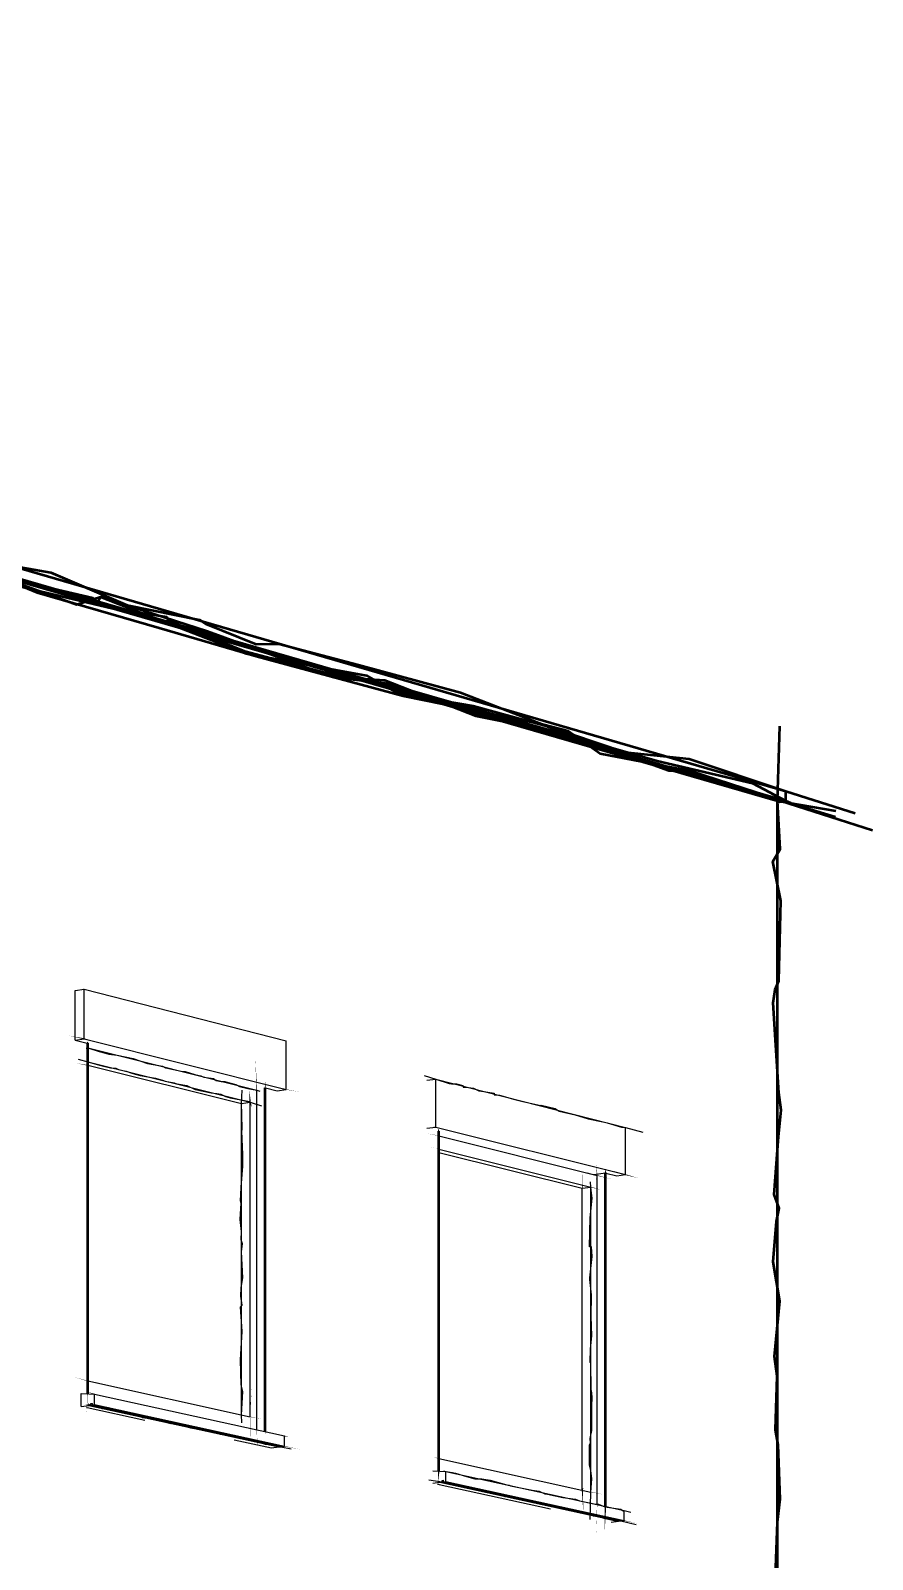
# Model space of a CAD drawing. Header units: inches. Extents: x -877 to 882, y -418 to 410.
# Drawn here: x 770 to 875, y 194.3 to 384.9 of the extents above; entities that cross this region are included whole.
import ezdxf

# ---------------------------------------------------------------- set-up
doc = ezdxf.new("R2010")
doc.units = ezdxf.units.IN
doc.header["$LTSCALE"] = 0.5
doc.header["$MEASUREMENT"] = 0
doc.layers.get('0').update_dxf_attribs({"lineweight": 18})
doc.layers.add('A-Glaz-Assm', color=71, linetype='Continuous', lineweight=25)
doc.layers.add('A-Wall', color=113, linetype='Continuous', lineweight=35)

# ---------------------------------------------------------------- blocks, each defined once
blk = doc.blocks.new('*U12')
at = {"color": 7, "linetype": 'Continuous', "lineweight": -3}
for p, q in [((775.57, 264.09), (775.57, 265.24)), ((775.57, 261.81), (775.57, 264.09)), ((775.57, 259.08), (775.57, 261.81)), ((775.57, 259.08), (777.07, 258.7)), ((777.07, 258.7), (777.12, 258.69)), ((777.12, 258.69), (777.12, 258.69)), ((799.3, 253.13), (800.76, 252.77)), ((820.85, 247.73), (820.89, 247.72)), ((820.89, 247.72), (820.89, 247.72)), ((840.22, 242.31), (841.41, 242.47)), ((841.41, 242.47), (841.69, 242.51)), ((841.73, 242.5), (843.1, 242.16)), ((776.32, 214.27), (776.32, 215.01)), ((776.32, 214.03), (776.32, 214.27)), ((776.32, 213.43), (776.32, 214.03)), ((776.32, 213.42), (776.32, 213.43)), ((776.32, 213.43), (776.32, 213.43)), ((776.96, 213.28), (776.96, 213.28)), ((776.96, 213.28), (777.07, 213.26)), ((777.07, 213.26), (777.07, 213.26)), ((777.07, 213.26), (784.23, 211.7)), ((795.4, 209.26), (800.03, 208.25)), ((820.14, 205.39), (820.14, 205.39)), ((820.14, 205.39), (820.14, 205.39)), ((820.74, 203.72), (820.85, 203.7)), ((820.85, 203.7), (820.85, 203.7)), ((820.85, 203.7), (820.95, 203.68)), ((820.95, 203.68), (834.82, 200.65)), ((820.95, 203.68), (820.95, 203.68))]:
    blk.add_line(p, q, dxfattribs=at)
at = {"layer": 'A-Glaz-Assm', "color": 252, "linetype": 'Continuous', "lineweight": 25}
for p, q in [((775.57, 265.24), (776.67, 265.41)), ((776.67, 259.24), (776.67, 265.41)), ((776.67, 265.41), (801.86, 258.98)), ((775.57, 259.08), (776.67, 259.24)), ((776.67, 259.24), (801.86, 252.92)), ((801.86, 252.92), (801.86, 258.98)), ((819.43, 254.06), (820.52, 254.21)), ((820.52, 248.24), (820.52, 254.21)), ((820.52, 254.21), (844.19, 248.17)), ((800.76, 252.77), (801.86, 252.92)), ((819.43, 248.09), (820.52, 248.24)), ((820.52, 248.24), (844.19, 242.3)), ((844.19, 242.3), (844.19, 248.17)), ((843.1, 242.16), (844.19, 242.3)), ((776.32, 215.01), (777.24, 214.97)), ((776.32, 213.42), (777.24, 213.54)), ((777.24, 214.97), (777.98, 214.94)), ((777.24, 213.54), (777.52, 213.58)), ((777.24, 213.54), (800.95, 208.36)), ((777.52, 213.77), (777.7, 213.79)), ((777.52, 213.58), (777.52, 213.77)), ((777.52, 213.58), (801.22, 208.39)), ((777.7, 213.6), (777.7, 213.79)), ((777.7, 213.6), (777.98, 213.64)), ((777.7, 213.6), (801.41, 208.42)), ((777.98, 213.64), (777.98, 214.94)), ((777.98, 214.94), (801.68, 209.73)), ((777.98, 213.64), (801.68, 208.45)), ((801.68, 208.45), (801.68, 209.73)), ((800.03, 208.25), (800.95, 208.36)), ((800.95, 208.36), (801.22, 208.39)), ((801.22, 208.39), (801.22, 208.46)), ((801.41, 208.42), (801.68, 208.45)), ((820.14, 205.39), (821.05, 205.35)), ((820.14, 203.85), (821.05, 203.96)), ((821.05, 205.35), (821.78, 205.31)), ((821.05, 203.96), (821.32, 204)), ((821.05, 203.96), (843.32, 199.09)), ((821.32, 204.18), (821.5, 204.21)), ((821.32, 204), (821.32, 204.18)), ((821.32, 204), (843.59, 199.13)), ((821.5, 204.02), (821.5, 204.21)), ((821.5, 204.02), (821.78, 204.05)), ((821.5, 204.02), (843.77, 199.15)), ((821.78, 204.05), (821.78, 205.31)), ((821.78, 205.31), (844.04, 200.42)), ((821.78, 204.05), (844.04, 199.18)), ((844.04, 199.18), (844.04, 200.42)), ((842.42, 198.99), (843.32, 199.09)), ((843.32, 199.09), (843.59, 199.13)), ((843.59, 199.13), (843.59, 199.19)), ((843.77, 199.15), (844.04, 199.18))]:
    blk.add_line(p, q, dxfattribs=at)
at = {"layer": 'A-Glaz-Assm', "color": 143, "linetype": 'Continuous', "lineweight": 25}
for p, q in [((777.12, 258.1), (798.21, 252.82)), ((777.12, 256.37), (797.38, 251.32)), ((798.21, 210.49), (798.21, 252.82)), ((796.29, 251.17), (797.38, 251.32)), ((797.38, 212.11), (797.38, 251.32)), ((820.89, 247.15), (840.65, 242.2)), ((820.89, 245.47), (839.88, 240.75)), ((840.65, 201.16), (840.65, 242.2)), ((838.8, 240.6), (839.88, 240.75)), ((839.88, 202.73), (839.88, 240.75)), ((777.12, 216.58), (797.38, 212.11)), ((820.89, 206.92), (839.88, 202.73))]:
    blk.add_line(p, q, dxfattribs=at)
at = {"layer": 'A-Glaz-Assm', "color": 141, "linetype": 'Continuous', "lineweight": 25}
for p, q in [((777.12, 255.93), (796.29, 251.17)), ((796.29, 212.35), (796.29, 251.17)), ((820.89, 245.05), (838.8, 240.6)), ((838.8, 202.97), (838.8, 240.6))]:
    blk.add_line(p, q, dxfattribs=at)
at = {"layer": 'A-Wall', "color": 252, "linetype": 'Continuous', "lineweight": 50}
for p, q in [((537.86, 383.08), (863.15, 288.89)), ((537.96, 383.2), (863.55, 288.89)), ((538.03, 383.28), (863.81, 288.9)), ((538.13, 384.91), (864.2, 290.12)), ((538.13, 383.4), (864.2, 288.9)), ((864.2, 288.9), (864.2, 290.12)), ((863.15, 288.74), (864.2, 288.9)), ((863.15, 288.79), (863.81, 288.9)), ((863.15, 288.89), (863.55, 288.89)), ((863.15, 288.83), (863.55, 288.89)), ((863.55, 288.89), (863.55, 288.97)), ((863.81, 288.9), (864.2, 288.9))]:
    blk.add_line(p, q, dxfattribs=at)
at = {"layer": 'A-Wall', "color": 15, "linetype": 'Continuous', "lineweight": 50}
for p, q in [((863.15, 173.39), (863.15, 288.89)), ((777.12, 214.98), (777.12, 258.69)), ((799.26, 210.26), (799.26, 253.14)), ((820.89, 205.36), (820.89, 247.72)), ((841.69, 200.94), (841.69, 242.51))]:
    blk.add_line(p, q, dxfattribs=at)
blk = doc.blocks.new('New Napkin Sketch')
at = {"layer": 'A-Wall', "color": 252, "linetype": 'Continuous', "lineweight": 50}
for p, q in [((864.2, 288.9), (864.2, 290.12)), ((863.15, 288.74), (864.2, 288.9)), ((863.15, 288.79), (863.81, 288.9)), ((863.15, 288.89), (863.55, 288.89)), ((863.15, 288.83), (863.55, 288.89)), ((863.55, 288.89), (863.55, 288.97)), ((863.81, 288.9), (864.2, 288.9))]:
    blk.add_line(p, q, dxfattribs=at)
at = {"layer": 'A-Wall', "color": 252, "linetype": 'Continuous', "lineweight": 25}
for p, q in [((775.57, 265.24), (776.67, 265.41)), ((776.67, 259.24), (776.67, 265.41)), ((775.57, 259.08), (776.67, 259.24)), ((801.86, 252.92), (801.86, 258.98)), ((819.43, 254.06), (820.52, 254.21)), ((820.52, 248.24), (820.52, 254.21)), ((800.76, 252.77), (801.86, 252.92)), ((819.43, 248.09), (820.52, 248.24)), ((844.19, 242.3), (844.19, 248.17)), ((843.1, 242.16), (844.19, 242.3)), ((776.32, 215.01), (777.24, 214.97)), ((776.32, 213.42), (777.24, 213.54)), ((777.24, 214.97), (777.98, 214.94)), ((777.24, 213.54), (777.52, 213.58)), ((777.52, 213.77), (777.7, 213.79)), ((777.52, 213.58), (777.52, 213.77)), ((777.7, 213.6), (777.7, 213.79)), ((777.7, 213.6), (777.98, 213.64)), ((777.98, 213.64), (777.98, 214.94)), ((801.68, 208.45), (801.68, 209.73)), ((800.03, 208.25), (800.95, 208.36)), ((800.95, 208.36), (801.22, 208.39)), ((801.22, 208.39), (801.22, 208.46)), ((801.41, 208.42), (801.68, 208.45)), ((820.14, 205.39), (821.05, 205.35)), ((820.14, 203.85), (821.05, 203.96)), ((821.05, 205.35), (821.78, 205.31)), ((821.05, 203.96), (821.32, 204)), ((821.32, 204.18), (821.5, 204.21)), ((821.32, 204), (821.32, 204.18)), ((821.5, 204.02), (821.5, 204.21)), ((821.5, 204.02), (821.78, 204.05)), ((821.78, 204.05), (821.78, 205.31)), ((844.04, 199.18), (844.04, 200.42)), ((842.42, 198.99), (843.32, 199.09)), ((843.32, 199.09), (843.59, 199.13)), ((843.59, 199.13), (843.59, 199.19)), ((843.77, 199.15), (844.04, 199.18))]:
    blk.add_line(p, q, dxfattribs=at)
at = {"layer": 'A-Wall', "color": 7, "linetype": 'Continuous', "lineweight": -3}
for p, q in [((775.57, 264.09), (775.57, 265.24)), ((775.57, 261.81), (775.57, 264.09)), ((775.57, 259.08), (775.57, 261.81)), ((775.57, 259.08), (777.07, 258.7)), ((777.07, 258.7), (777.12, 258.69)), ((777.12, 258.69), (777.12, 258.69)), ((799.3, 253.13), (800.76, 252.77)), ((820.85, 247.73), (820.89, 247.72)), ((820.89, 247.72), (820.89, 247.72)), ((840.22, 242.31), (841.41, 242.47)), ((841.41, 242.47), (841.69, 242.51)), ((841.73, 242.5), (843.1, 242.16)), ((776.32, 214.27), (776.32, 215.01)), ((776.32, 214.03), (776.32, 214.27)), ((776.32, 213.43), (776.32, 214.03)), ((776.32, 213.42), (776.32, 213.43)), ((776.32, 213.43), (776.32, 213.43)), ((776.96, 213.28), (776.96, 213.28)), ((776.96, 213.28), (777.07, 213.26)), ((777.07, 213.26), (777.07, 213.26)), ((777.07, 213.26), (784.23, 211.7)), ((795.4, 209.26), (800.03, 208.25)), ((820.14, 205.39), (820.14, 205.39)), ((820.14, 205.39), (820.14, 205.39)), ((820.74, 203.72), (820.85, 203.7)), ((820.85, 203.7), (820.85, 203.7)), ((820.85, 203.7), (820.95, 203.68)), ((820.95, 203.68), (834.82, 200.65)), ((820.95, 203.68), (820.95, 203.68))]:
    blk.add_line(p, q, dxfattribs=at)
at = {"layer": 'A-Wall', "color": 143, "linetype": 'Continuous', "lineweight": 25}
for p, q in [((796.29, 251.17), (797.38, 251.32)), ((838.8, 240.6), (839.88, 240.75))]:
    blk.add_line(p, q, dxfattribs=at)
at = {"layer": 'A-Wall', "color": 141, "linetype": 'Continuous', "lineweight": 25}
blk.add_line((820.89, 245.05), (838.8, 240.6), dxfattribs=at)
at = {"layer": 'A-Wall', "color": 252, "linetype": 'Continuous', "lineweight": 50, "extrusion": (0, 0, -1)}
for points in [[(-760.68, 319.46), (-772.52, 317.37), (-782.05, 313.3), (-791.07, 311.46), (-791.86, 310.95), (-798.12, 308.41), (-800.97, 308.47), (-810.91, 305.87), (-823.62, 302.42), (-834.13, 298.35), (-844.1, 294.97), (-852.13, 294.14), (-864.2, 290.12), (-872.85, 287.38)], [(-766.62, 316.7), (-775.74, 313.37), (-778.73, 314.33), (-781.79, 313.14), (-796.87, 307.26), (-811.87, 304.54), (-815.65, 302.36), (-825.18, 300.75), (-834.11, 298.29), (-849.6, 292.67), (-852.95, 292.42), (-863.55, 288.89), (-874.99, 285.25)], [(-759.44, 319.56), (-770.81, 314.85), (-786.04, 310.47), (-798.11, 306.93), (-816.47, 301.97), (-833.82, 298.47), (-837.05, 297.63), (-841.04, 294.81), (-852.3, 292.62), (-863.81, 288.9), (-870.36, 286.91)], [(-765.96, 316.93), (-777.77, 314.21), (-778.4, 313.72), (-778.78, 314.31), (-792.05, 310.03), (-807.66, 304.34), (-814.19, 303.95), (-825.53, 299.49), (-835.72, 297.45), (-848.13, 293.89), (-860.02, 291.09), (-864.2, 288.9), (-864.76, 288.65)], [(-762.76, 317.04), (-780.3, 312.87), (-786.94, 311.84), (-787.18, 311.39), (-796.73, 307.54), (-809.86, 304.06), (-814.08, 303.6), (-825.96, 300.19), (-837.93, 296.85), (-848.71, 293.25), (-859.66, 289.94), (-863.15, 288.89), (-870.44, 287.65)]]:
    blk.add_lwpolyline(points, dxfattribs=at)
at = {"layer": 'A-Wall', "color": 15, "linetype": 'Continuous', "lineweight": 50, "extrusion": (0, 0, -1)}
blk.add_lwpolyline([(-862.71, 187.68), (-863.14, 198.99), (-863.46, 201.86), (-863.23, 208.64), (-862.89, 210.51), (-863.11, 217.17), (-862.77, 219.63), (-863.44, 226.55), (-862.62, 231.42), (-863.03, 236.47), (-863.36, 238.11), (-862.71, 239.84), (-863.29, 247), (-863.6, 250.34), (-863.3, 252.48), (-862.6, 263.73), (-862.84, 265.37), (-863.33, 266.46), (-863.57, 276.42), (-862.58, 281.35), (-863.48, 282.87), (-863.15, 288.89), (-863.43, 298.2)], dxfattribs=at)
at = {"layer": 'A-Wall', "color": 252, "linetype": 'Continuous', "lineweight": 25, "extrusion": (0, 0, -1)}
for points in [[(-776.6, 265.54, 0, 0.101, 0), (-776.67, 265.41, 0.101, 0, 0), (-778.34, 264.93, 0, 0, 0), (-779.13, 264.85, 0, 0, 0), (-781.39, 264.2, 0, 0, 0), (-782.49, 263.86, 0, 0, 0), (-784.12, 263.61, 0, 0, 0), (-786.21, 262.89, 0, 0, 0), (-788.07, 262.53, 0, 0, 0), (-789.12, 262.26, 0, 0, 0), (-791.5, 261.66, 0, 0, 0), (-793.53, 261.21, 0, 0, 0), (-794.33, 260.81, 0, 0, 0), (-795.97, 260.56, 0, 0, 0), (-797.83, 260.12, 0, 0, 0), (-800.23, 259.41, 0, 0, 0), (-801.83, 259.11, 0, 0.0675, 0), (-801.86, 258.98, 0.0675, 0, 0), (-801.89, 258.94, 0, 0, 0)], [(-774.78, 259.62, 0, 0.126, 0), (-776.67, 259.24, 0.126, 0, 0), (-779.06, 258.59, 0, 0, 0), (-779.3, 258.6, 0, 0, 0), (-779.62, 258.38, 0, 0, 0), (-779.82, 258.39, 0, 0, 0), (-781.5, 257.99, 0, 0, 0), (-783.76, 257.49, 0, 0, 0), (-784.72, 257.26, 0, 0, 0), (-786.27, 256.84, 0, 0, 0), (-787.31, 256.49, 0, 0, 0), (-787.82, 256.52, 0, 0, 0), (-788.11, 256.31, 0, 0, 0), (-788.49, 256.4, 0, 0, 0), (-790.97, 255.69, 0, 0, 0), (-791.3, 255.65, 0, 0, 0), (-793.32, 254.94, 0, 0, 0), (-795.59, 254.56, 0, 0, 0), (-798.01, 253.94, 0, 0, 0), (-798.97, 253.6, 0, 0, 0), (-801.16, 253.18, 0, 0, 0), (-801.38, 253.12, 0, 0.0509, 0), (-801.86, 252.92, 0.0509, 0, 0), (-803.65, 252.59, 0, 0, 0)], [(-820.16, 248.41, 0, 0.0411, 0), (-820.52, 248.24, 0.0411, 0, 0), (-822.19, 247.73, 0, 0, 0), (-824.32, 247.21, 0, 0, 0), (-824.74, 247.2, 0, 0, 0), (-824.91, 247.15, 0, 0, 0), (-825.86, 246.78, 0, 0, 0), (-827.94, 246.45, 0, 0, 0), (-829.96, 245.79, 0, 0, 0), (-831.9, 245.5, 0, 0, 0), (-831.87, 245.35, 0, 0, 0), (-832.61, 245.13, 0, 0, 0), (-833.8, 244.94, 0, 0, 0), (-834.64, 244.71, 0, 0, 0), (-836.85, 244.08, 0, 0, 0), (-837.34, 243.94, 0, 0, 0), (-838.76, 243.61, 0, 0, 0), (-839.28, 243.59, 0, 0, 0), (-841.56, 242.87, 0, 0, 0), (-842.73, 242.75, 0, 0.111, 0), (-844.19, 242.3, 0.111, 0, 0), (-845.78, 241.87, 0, 0, 0)], [(-776.78, 213.7, 0, 0.0856, 0), (-777.24, 213.54, 0.0856, 0, 0), (-779.15, 213.12, 0, 0, 0), (-780.82, 212.7, 0, 0, 0), (-782.01, 212.48, 0, 0, 0), (-782.46, 212.29, 0, 0, 0), (-782.79, 212.22, 0, 0, 0), (-784.96, 211.88, 0, 0, 0), (-785.03, 211.83, 0, 0, 0), (-787.06, 211.34, 0, 0, 0), (-788.44, 211.21, 0, 0, 0), (-790.75, 210.71, 0, 0, 0), (-791.55, 210.52, 0, 0, 0), (-792.42, 210.21, 0, 0, 0), (-793.56, 210.06, 0, 0, 0), (-794.83, 209.78, 0, 0, 0), (-796.95, 209.25, 0, 0, 0), (-797.38, 209.09, 0, 0, 0), (-799.63, 208.74, 0, 0.0172, 0), (-800.95, 208.36, 0.0172, 0, 0), (-801.36, 208.36, 0, 0, 0)], [(-776.99, 215.24, 0, 0.0956, 0), (-777.98, 214.94, 0.0956, 0, 0), (-780.33, 214.44, 0, 0, 0), (-781.76, 214.1, 0, 0, 0), (-782.84, 213.75, 0, 0, 0), (-783.58, 213.64, 0, 0, 0), (-784.6, 213.41, 0, 0, 0), (-785.83, 213.25, 0, 0, 0), (-787.78, 212.85, 0, 0, 0), (-788.47, 212.65, 0, 0, 0), (-790.11, 212.25, 0, 0, 0), (-791.7, 211.97, 0, 0, 0), (-793.28, 211.47, 0, 0, 0), (-794.64, 211.39, 0, 0, 0), (-795.46, 211.11, 0, 0, 0), (-797.18, 210.7, 0, 0, 0), (-798.46, 210.33, 0, 0, 0), (-800.11, 210.04, 0, 0.108, 0), (-801.68, 209.73, 0.108, 0, 0), (-802.2, 209.57, 0, 0, 0)], [(-777.07, 213.71, 0, 0.044, 0), (-777.7, 213.6, 0.044, 0, 0), (-779.72, 213.22, 0, 0, 0), (-780.59, 212.88, 0, 0, 0), (-781.56, 212.69, 0, 0, 0), (-783.12, 212.51, 0, 0, 0), (-785.19, 212.07, 0, 0, 0), (-786.93, 211.49, 0, 0, 0), (-787.52, 211.47, 0, 0, 0), (-788.17, 211.24, 0, 0, 0), (-788.8, 211.2, 0, 0, 0), (-789.95, 210.98, 0, 0, 0), (-789.93, 210.82, 0, 0, 0), (-791.81, 210.52, 0, 0, 0), (-792.87, 210.29, 0, 0, 0), (-793.33, 210.14, 0, 0, 0), (-794.62, 209.82, 0, 0, 0), (-795.83, 209.61, 0, 0, 0), (-798.05, 209.25, 0, 0, 0), (-798.95, 208.92, 0, 0, 0), (-800.39, 208.54, 0, 0.0083, 0), (-801.41, 208.42, 0.0083, 0, 0), (-801.87, 208.41, 0, 0, 0)], [(-777.69, 213.66, 0, 0.0687, 0), (-777.98, 213.64, 0.0687, 0, 0), (-779.92, 213.28, 0, 0, 0), (-781.84, 212.74, 0, 0, 0), (-782.66, 212.5, 0, 0, 0), (-783.04, 212.41, 0, 0, 0), (-785.2, 212.15, 0, 0, 0), (-787.08, 211.74, 0, 0, 0), (-787.73, 211.41, 0, 0, 0), (-789.62, 211.19, 0, 0, 0), (-790.07, 211.11, 0, 0, 0), (-791.12, 210.74, 0, 0, 0), (-791.13, 210.69, 0, 0, 0), (-793.18, 210.41, 0, 0, 0), (-793.57, 210.29, 0, 0, 0), (-794.74, 210.02, 0, 0, 0), (-795.64, 209.8, 0, 0, 0), (-797.61, 209.44, 0, 0, 0), (-799.41, 208.85, 0, 0, 0), (-799.56, 209.01, 0, 0, 0), (-801.07, 208.5, 0, 0.0527, 0), (-801.68, 208.45, 0.0527, 0, 0), (-803.73, 208.03, 0, 0, 0)], [(-820.58, 204.12, 0, 0.0239, 0), (-821.5, 204.02, 0.0239, 0, 0), (-822.35, 203.84, 0, 0, 0), (-823.27, 203.58, 0, 0, 0), (-823.45, 203.49, 0, 0, 0), (-825.23, 203.2, 0, 0, 0), (-827.35, 202.86, 0, 0, 0), (-829.25, 202.21, 0, 0, 0), (-831.33, 201.86, 0, 0, 0), (-832.72, 201.62, 0, 0, 0), (-833.89, 201.26, 0, 0, 0), (-834.88, 201.12, 0, 0, 0), (-837.07, 200.68, 0, 0, 0), (-837.7, 200.5, 0, 0, 0), (-839.84, 200.01, 0, 0, 0), (-841.58, 199.64, 0, 0, 0), (-841.94, 199.66, 0, 0, 0), (-843.73, 199.06, 0, 0.0399, 0), (-843.77, 199.15, 0.0399, 0, 0), (-843.88, 199.16, 0, 0, 0)], [(-820.88, 203.94, 0, 0.0535, 0), (-821.05, 203.96, 0.0535, 0, 0), (-823.08, 203.61, 0, 0, 0), (-823.6, 203.35, 0, 0, 0), (-824.53, 203.12, 0, 0, 0), (-826.04, 202.85, 0, 0, 0), (-826.88, 202.79, 0, 0, 0), (-828.61, 202.25, 0, 0, 0), (-830.79, 201.82, 0, 0, 0), (-832.64, 201.35, 0, 0, 0), (-833.43, 201.15, 0, 0, 0), (-834.2, 201.08, 0, 0, 0), (-835.34, 200.9, 0, 0, 0), (-836.43, 200.68, 0, 0, 0), (-837.85, 200.41, 0, 0, 0), (-838.84, 200.01, 0, 0, 0), (-839.44, 200.03, 0, 0, 0), (-840.15, 199.81, 0, 0, 0), (-842.18, 199.41, 0, 0.0393, 0), (-843.32, 199.09, 0.0393, 0, 0), (-843.63, 199.12, 0, 0, 0)], [(-821.39, 204.11, 0, 0.0301, 0), (-821.78, 204.05, 0.0301, 0, 0), (-822.7, 203.74, 0, 0, 0), (-823.21, 203.8, 0, 0, 0), (-825.18, 203.35, 0, 0, 0), (-827, 202.88, 0, 0, 0), (-828.55, 202.68, 0, 0, 0), (-829.95, 202.36, 0, 0, 0), (-830.39, 202.14, 0, 0, 0), (-831.79, 201.89, 0, 0, 0), (-831.85, 201.85, 0, 0, 0), (-833.66, 201.5, 0, 0, 0), (-833.82, 201.53, 0, 0, 0), (-834.69, 201.24, 0, 0, 0), (-835.81, 200.99, 0, 0, 0), (-837.79, 200.46, 0, 0, 0), (-839.92, 199.98, 0, 0, 0), (-840.06, 200.06, 0, 0, 0), (-840.34, 199.92, 0, 0, 0), (-840.41, 199.95, 0, 0, 0), (-841.79, 199.71, 0, 0, 0), (-843.31, 199.31, 0, 0.064, 0), (-844.04, 199.18, 0.064, 0, 0), (-845.64, 198.83, 0, 0, 0)]]:
    blk.add_lwpolyline(points, format="xyseb", dxfattribs=at)
at = {"layer": 'A-Wall', "color": 15, "linetype": 'Continuous', "lineweight": 50, "extrusion": (0, 0, -1)}
for points in [[(-776.95, 212.57, 0, 0.0577, 0), (-777.12, 214.98, 0.0577, 0, 0), (-777.09, 217.61, 0, 0, 0), (-776.97, 221.6, 0, 0, 0), (-777.09, 224.48, 0, 0, 0), (-776.92, 227.74, 0, 0, 0), (-776.99, 228.12, 0, 0, 0), (-777.17, 231.33, 0, 0, 0), (-776.96, 233.63, 0, 0, 0), (-777.17, 237.99, 0, 0, 0), (-777.13, 240.93, 0, 0, 0), (-777.19, 243.07, 0, 0, 0), (-776.92, 243.8, 0, 0, 0), (-777.11, 244.28, 0, 0, 0), (-776.94, 247.42, 0, 0, 0), (-777.09, 248.58, 0, 0, 0), (-776.91, 251.16, 0, 0, 0), (-777.15, 252.14, 0, 0, 0), (-777.28, 255.91, 0, 0.215, 0), (-777.12, 258.69, 0.215, 0, 0), (-777.07, 258.91, 0, 0, 0)], [(-799.27, 209.26, 0, 0.0338, 0), (-799.26, 210.26, 0.0338, 0, 0), (-799.3, 213.05, 0, 0, 0), (-799.21, 217.1, 0, 0, 0), (-799.34, 217.51, 0, 0, 0), (-799.17, 221.11, 0, 0, 0), (-799.2, 221.9, 0, 0, 0), (-799.08, 225.38, 0, 0, 0), (-799.12, 227.79, 0, 0, 0), (-799.37, 230.9, 0, 0, 0), (-799.26, 233.59, 0, 0, 0), (-799.15, 237.61, 0, 0, 0), (-799.1, 239.99, 0, 0, 0), (-799.25, 243.42, 0, 0, 0), (-799.38, 243.77, 0, 0, 0), (-799.06, 247.16, 0, 0, 0), (-799.4, 250.96, 0, 0, 0), (-799.17, 252.77, 0, 0, 0), (-799.45, 253, 0, 0.123, 0), (-799.26, 253.14, 0.123, 0, 0), (-799.26, 253.98, 0, 0, 0)], [(-820.79, 203.78, 0, 0.206, 0), (-820.89, 205.36, 0.206, 0, 0), (-821.06, 206.29, 0, 0, 0), (-820.73, 209.75, 0, 0, 0), (-821.06, 213.12, 0, 0, 0), (-820.93, 215.21, 0, 0, 0), (-820.98, 218.55, 0, 0, 0), (-820.91, 220.17, 0, 0, 0), (-821.06, 221.02, 0, 0, 0), (-821.07, 222.76, 0, 0, 0), (-820.92, 226.61, 0, 0, 0), (-820.95, 229.96, 0, 0, 0), (-820.9, 233.2, 0, 0, 0), (-821.08, 234.13, 0, 0, 0), (-821.02, 237.64, 0, 0, 0), (-821.09, 237.8, 0, 0, 0), (-820.85, 241.77, 0, 0, 0), (-820.77, 245.32, 0, 0, 0), (-820.8, 247.4, 0, 0.149, 0), (-820.89, 247.72, 0.149, 0, 0), (-820.83, 248.11, 0, 0, 0)], [(-841.58, 197.56, 0, 0.181, 0), (-841.69, 200.94, 0.181, 0, 0), (-841.75, 201.22, 0, 0, 0), (-841.76, 202.97, 0, 0, 0), (-841.86, 203.96, 0, 0, 0), (-841.8, 207.28, 0, 0, 0), (-841.74, 210.02, 0, 0, 0), (-841.66, 210.83, 0, 0, 0), (-841.88, 211.46, 0, 0, 0), (-841.57, 214.33, 0, 0, 0), (-841.87, 217.68, 0, 0, 0), (-841.7, 218.32, 0, 0, 0), (-841.5, 221.31, 0, 0, 0), (-841.65, 221.47, 0, 0, 0), (-841.89, 223.4, 0, 0, 0), (-841.72, 227.37, 0, 0, 0), (-841.58, 229.39, 0, 0, 0), (-841.53, 231.11, 0, 0, 0), (-841.63, 231.32, 0, 0, 0), (-841.58, 234.05, 0, 0, 0), (-841.6, 237.87, 0, 0, 0), (-841.77, 241.89, 0, 0.193, 0), (-841.69, 242.51, 0.193, 0, 0), (-841.75, 243.05, 0, 0, 0)]]:
    blk.add_lwpolyline(points, format="xyseb", dxfattribs=at)
at = {"layer": 'A-Wall', "color": 143, "linetype": 'Continuous', "lineweight": 25, "extrusion": (0, 0, -1)}
for points in [[(-776.94, 258.07), (-777.12, 258.1), (-778.55, 257.65), (-779.34, 257.46), (-779.77, 257.34), (-780.78, 257.2), (-782.79, 256.77), (-784.59, 256.16), (-786.43, 255.81), (-786.82, 255.62), (-786.87, 255.62), (-788.78, 255.2), (-789.26, 255.16), (-790.49, 254.79), (-791.22, 254.63), (-791.61, 254.44), (-792.82, 254.27), (-793.12, 254.05), (-793.75, 253.92), (-794.22, 253.92), (-794.34, 253.86), (-795.6, 253.53), (-796.04, 253.29), (-797.08, 253.05), (-798.21, 252.82), (-798.59, 252.71)], [(-775.92, 256.68), (-777.12, 256.37), (-778.75, 255.92), (-779.97, 255.61), (-780.63, 255.58), (-780.95, 255.41), (-781.12, 255.38), (-781.93, 255.2), (-782.75, 254.92), (-783.66, 254.65), (-785.57, 254.31), (-786.44, 254.06), (-786.78, 253.95), (-787.89, 253.75), (-788.1, 253.66), (-788.28, 253.63), (-789.46, 253.4), (-790.53, 252.92), (-792.53, 252.52), (-793.23, 252.43), (-793.7, 252.32), (-794.31, 252.03), (-794.89, 251.89), (-796.87, 251.5), (-797.29, 251.42), (-797.38, 251.32), (-798.78, 250.89)], [(-839.78, 199.32), (-839.88, 202.73), (-840, 204.4), (-839.86, 205.41), (-839.7, 206.11), (-839.71, 208.58), (-839.81, 208.88), (-839.8, 209.42), (-839.98, 210.42), (-839.98, 213.45), (-840.03, 214.52), (-840.01, 215.1), (-839.9, 215.54), (-839.88, 218.83), (-839.78, 218.9), (-839.81, 220.59), (-840.01, 222.21), (-839.89, 224.64), (-839.95, 227.32), (-839.76, 229.23), (-839.72, 229.45), (-840.02, 232.1), (-839.94, 233.29), (-839.7, 233.32), (-839.78, 236.92), (-840.05, 239.37), (-839.97, 239.65), (-839.88, 240.75), (-839.82, 241.42)]]:
    blk.add_lwpolyline(points, dxfattribs=at)
at = {"layer": 'A-Wall', "color": 141, "linetype": 'Continuous', "lineweight": 25, "extrusion": (0, 0, -1)}
for points in [[(-775.66, 256.2, 0, 0.0863, 0), (-777.12, 255.93, 0.0863, 0, 0), (-777.57, 255.81, 0, 0, 0), (-779.09, 255.53, 0, 0, 0), (-780.29, 255.16, 0, 0, 0), (-781.49, 254.91, 0, 0, 0), (-783.38, 254.37, 0, 0, 0), (-784.98, 254.01, 0, 0, 0), (-785.45, 253.91, 0, 0, 0), (-786.73, 253.53, 0, 0, 0), (-788, 253.23, 0, 0, 0), (-789.54, 252.78, 0, 0, 0), (-790.26, 252.75, 0, 0, 0), (-791.67, 252.4, 0, 0, 0), (-792.49, 252.2, 0, 0, 0), (-793.38, 251.91, 0, 0, 0), (-794.5, 251.59, 0, 0, 0), (-795.66, 251.24, 0, 0.0213, 0), (-796.29, 251.17, 0.0213, 0, 0), (-796.49, 251.05, 0, 0, 0)], [(-838.94, 200.13, 0, 0.141, 0), (-838.8, 202.97, 0.141, 0, 0), (-838.96, 203.31, 0, 0, 0), (-838.79, 205.8, 0, 0, 0), (-838.76, 209.34, 0, 0, 0), (-838.93, 211.92, 0, 0, 0), (-838.81, 213.64, 0, 0, 0), (-838.86, 213.88, 0, 0, 0), (-838.97, 213.91, 0, 0, 0), (-838.94, 217.07, 0, 0, 0), (-838.68, 219.13, 0, 0, 0), (-838.86, 222.41, 0, 0, 0), (-838.82, 226.17, 0, 0, 0), (-838.68, 227.82, 0, 0, 0), (-838.81, 228, 0, 0, 0), (-838.93, 230.87, 0, 0, 0), (-838.97, 234.34, 0, 0, 0), (-838.93, 234.97, 0, 0, 0), (-838.64, 235.5, 0, 0, 0), (-838.7, 236.19, 0, 0, 0), (-838.79, 239.29, 0, 0.0678, 0), (-838.8, 240.6, 0.0678, 0, 0), (-838.79, 242.87, 0, 0, 0)]]:
    blk.add_lwpolyline(points, format="xyseb", dxfattribs=at)
at = {"layer": 'A-Wall', "color": 143, "linetype": 'Continuous', "lineweight": 25, "extrusion": (0, 0, -1)}
for points in [[(-798.28, 207.9, 0, 0.0441, 0), (-798.21, 210.49, 0.0441, 0, 0), (-798.23, 213.19, 0, 0, 0), (-798.34, 217.04, 0, 0, 0), (-798.25, 220.73, 0, 0, 0), (-798.31, 221.31, 0, 0, 0), (-798.31, 223.6, 0, 0, 0), (-798.26, 225.58, 0, 0, 0), (-798.36, 228.28, 0, 0, 0), (-798.07, 230.61, 0, 0, 0), (-798.16, 231.67, 0, 0, 0), (-798.37, 235.58, 0, 0, 0), (-798.3, 238.59, 0, 0, 0), (-798.07, 240.72, 0, 0, 0), (-798.24, 241.06, 0, 0, 0), (-798.34, 242.63, 0, 0, 0), (-798.01, 245.04, 0, 0, 0), (-798.16, 247.9, 0, 0, 0), (-798.19, 251.56, 0, 0.0788, 0), (-798.21, 252.82, 0.0788, 0, 0), (-798.02, 256.82, 0, 0, 0)], [(-797.38, 209.4, 0, 0.0279, 0), (-797.38, 212.11, 0.0279, 0, 0), (-797.56, 215.86, 0, 0, 0), (-797.28, 217.58, 0, 0, 0), (-797.28, 218.98, 0, 0, 0), (-797.26, 222.17, 0, 0, 0), (-797.29, 225.74, 0, 0, 0), (-797.36, 226.23, 0, 0, 0), (-797.34, 227.61, 0, 0, 0), (-797.47, 230.31, 0, 0, 0), (-797.4, 232.02, 0, 0, 0), (-797.46, 234.05, 0, 0, 0), (-797.54, 235.72, 0, 0, 0), (-797.37, 235.91, 0, 0, 0), (-797.33, 238.82, 0, 0, 0), (-797.35, 239.8, 0, 0, 0), (-797.29, 241.58, 0, 0, 0), (-797.58, 242.01, 0, 0, 0), (-797.22, 244.68, 0, 0, 0), (-797.43, 247.97, 0, 0, 0), (-797.58, 250.68, 0, 0.175, 0), (-797.38, 251.32, 0.175, 0, 0), (-797.29, 252.75, 0, 0, 0)], [(-819.42, 247.43, 0, 0.0478, 0), (-820.89, 247.15, 0.0478, 0, 0), (-822.77, 246.64, 0, 0, 0), (-823.84, 246.49, 0, 0, 0), (-825.39, 246.02, 0, 0, 0), (-826.48, 245.76, 0, 0, 0), (-827.9, 245.38, 0, 0, 0), (-829.59, 244.87, 0, 0, 0), (-829.97, 244.95, 0, 0, 0), (-831.71, 244.36, 0, 0, 0), (-831.89, 244.39, 0, 0, 0), (-832.84, 244.25, 0, 0, 0), (-834.07, 243.82, 0, 0, 0), (-835.82, 243.41, 0, 0, 0), (-835.91, 243.35, 0, 0, 0), (-836.11, 243.32, 0, 0, 0), (-837.63, 243.01, 0, 0, 0), (-839.27, 242.61, 0, 0.0826, 0), (-840.65, 242.2, 0.0826, 0, 0), (-842.49, 241.74, 0, 0, 0)], [(-819.54, 245.86, 0, 0.0115, 0), (-820.89, 245.47, 0.0115, 0, 0), (-821.17, 245.4, 0, 0, 0), (-821.91, 245.16, 0, 0, 0), (-822.78, 245.1, 0, 0, 0), (-823.79, 244.85, 0, 0, 0), (-824.02, 244.6, 0, 0, 0), (-825.58, 244.23, 0, 0, 0), (-826.45, 244.11, 0, 0, 0), (-828.19, 243.7, 0, 0, 0), (-829.05, 243.35, 0, 0, 0), (-829.87, 243.21, 0, 0, 0), (-831.03, 242.98, 0, 0, 0), (-832.69, 242.44, 0, 0, 0), (-833.75, 242.23, 0, 0, 0), (-833.87, 242.31, 0, 0, 0), (-835.46, 241.81, 0, 0, 0), (-835.68, 241.84, 0, 0, 0), (-836.9, 241.57, 0, 0, 0), (-837.51, 241.38, 0, 0, 0), (-838.26, 241.15, 0, 0, 0), (-839.75, 240.79, 0, 0.076, 0), (-839.88, 240.75, 0.076, 0, 0), (-841.2, 240.4, 0, 0, 0)], [(-840.51, 197.21, 0, 0.032, 0), (-840.65, 201.16, 0.032, 0, 0), (-840.54, 202.27, 0, 0, 0), (-840.63, 204.42, 0, 0, 0), (-840.82, 208.2, 0, 0, 0), (-840.81, 210.05, 0, 0, 0), (-840.83, 211.44, 0, 0, 0), (-840.65, 215.42, 0, 0, 0), (-840.76, 216.53, 0, 0, 0), (-840.66, 219.59, 0, 0, 0), (-840.84, 221.88, 0, 0, 0), (-840.69, 222.61, 0, 0, 0), (-840.7, 223.19, 0, 0, 0), (-840.84, 225.83, 0, 0, 0), (-840.67, 227.35, 0, 0, 0), (-840.8, 229.55, 0, 0, 0), (-840.5, 232.83, 0, 0, 0), (-840.82, 235.17, 0, 0, 0), (-840.59, 235.47, 0, 0, 0), (-840.74, 236.41, 0, 0, 0), (-840.74, 237, 0, 0, 0), (-840.57, 240.03, 0, 0, 0), (-840.49, 241.59, 0, 0.0963, 0), (-840.65, 242.2, 0.0963, 0, 0), (-840.52, 243.54, 0, 0, 0)], [(-775.44, 217.06, 0, 0.066, 0), (-777.12, 216.58, 0.066, 0, 0), (-778.56, 216.35, 0, 0, 0), (-779.38, 216.06, 0, 0, 0), (-781.23, 215.73, 0, 0, 0), (-782.2, 215.46, 0, 0, 0), (-783.17, 215.34, 0, 0, 0), (-784.11, 215.14, 0, 0, 0), (-786.06, 214.59, 0, 0, 0), (-786.35, 214.56, 0, 0, 0), (-787.78, 214.25, 0, 0, 0), (-789.25, 213.87, 0, 0, 0), (-790.82, 213.62, 0, 0, 0), (-791.36, 213.37, 0, 0, 0), (-792.88, 213.12, 0, 0, 0), (-794.85, 212.67, 0, 0, 0), (-796.58, 212.25, 0, 0.0528, 0), (-797.38, 212.11, 0.0528, 0, 0), (-798.84, 211.88, 0, 0, 0)], [(-820.17, 207.11, 0, 0.0592, 0), (-820.89, 206.92, 0.0592, 0, 0), (-821.49, 206.77, 0, 0, 0), (-823.16, 206.42, 0, 0, 0), (-823.45, 206.34, 0, 0, 0), (-824.92, 206.08, 0, 0, 0), (-826.71, 205.67, 0, 0, 0), (-828.25, 205.3, 0, 0, 0), (-829.89, 204.87, 0, 0, 0), (-830.94, 204.78, 0, 0, 0), (-831.26, 204.65, 0, 0, 0), (-831.54, 204.62, 0, 0, 0), (-832.89, 204.31, 0, 0, 0), (-832.96, 204.29, 0, 0, 0), (-834.31, 203.88, 0, 0, 0), (-835.59, 203.68, 0, 0, 0), (-836.94, 203.44, 0, 0, 0), (-836.91, 203.29, 0, 0, 0), (-837.09, 203.33, 0, 0, 0), (-837.95, 203.1, 0, 0, 0), (-838.97, 202.84, 0, 0.0582, 0), (-839.88, 202.73, 0.0582, 0, 0), (-841.3, 202.46, 0, 0, 0)]]:
    blk.add_lwpolyline(points, format="xyseb", dxfattribs=at)
at = {"layer": 'A-Wall', "color": 252, "linetype": 'Continuous', "lineweight": 25, "extrusion": (0, 0, -1)}
for points in [[(-819.06, 254.67), (-820.52, 254.21), (-822.21, 253.67), (-822.47, 253.62), (-823.11, 253.64), (-823.89, 253.43), (-823.96, 253.22), (-824.59, 253.18), (-825.25, 253.08), (-825.89, 252.77), (-825.98, 252.75), (-827.82, 252.44), (-827.82, 252.24), (-828.47, 252.2), (-830.39, 251.65), (-831.37, 251.42), (-833.62, 250.92), (-833.69, 250.98), (-835.41, 250.53), (-835.92, 250.23), (-837.92, 249.74), (-839.52, 249.28), (-841.36, 248.89), (-841.72, 248.82), (-841.9, 248.77), (-843.69, 248.21), (-844.19, 248.17), (-846.34, 247.59)], [(-777.12, 213.75), (-777.52, 213.58), (-778.67, 213.44), (-778.86, 213.17), (-779.5, 213.08), (-780.54, 212.99), (-782.05, 212.54), (-783.77, 212.21), (-783.93, 212.05), (-785.14, 211.87), (-787.48, 211.28), (-787.55, 211.44), (-787.91, 211.31), (-789.94, 210.76), (-791.16, 210.52), (-793.26, 210.18), (-793.62, 209.94), (-793.88, 209.99), (-795.39, 209.78), (-796.18, 209.6), (-796.17, 209.41), (-796.59, 209.49), (-797.37, 209.27), (-799.24, 208.72), (-800.57, 208.62), (-801.22, 208.39), (-802.51, 208.11)], [(-819.65, 204.27), (-821.32, 204), (-823.14, 203.5), (-823.58, 203.61), (-825.76, 203.05), (-827.26, 202.76), (-827.34, 202.69), (-828.04, 202.64), (-829.15, 202.17), (-829.63, 202.17), (-830.11, 202.02), (-830.2, 202.01), (-830.33, 201.99), (-832.29, 201.57), (-832.84, 201.5), (-832.85, 201.55), (-833.99, 201.15), (-835.31, 200.88), (-837.3, 200.61), (-839.35, 200.03), (-840.06, 199.87), (-840.15, 199.76), (-840.58, 199.79), (-841.49, 199.5), (-842.81, 199.19), (-843.59, 199.13), (-845.53, 198.71)], [(-821.51, 205.39), (-821.78, 205.31), (-822.61, 205.16), (-822.97, 205.07), (-824.37, 204.66), (-825.39, 204.4), (-826.28, 204.4), (-827.3, 204.2), (-829.39, 203.63), (-829.67, 203.6), (-829.86, 203.52), (-831.73, 203.14), (-832.54, 202.98), (-833.44, 202.86), (-834.13, 202.52), (-834.46, 202.46), (-836.36, 202.06), (-837.97, 201.85), (-838.46, 201.65), (-839.47, 201.45), (-840.47, 201.22), (-840.82, 201.23), (-841.62, 200.89), (-843.62, 200.61), (-843.89, 200.4), (-844.04, 200.42), (-844.87, 200.23)]]:
    blk.add_lwpolyline(points, dxfattribs=at)
at = {"layer": 'A-Wall', "color": 141, "linetype": 'Continuous', "lineweight": 25, "extrusion": (0, 0, -1)}
blk.add_lwpolyline([(-796.34, 211.38), (-796.29, 212.35), (-796.46, 215.29), (-796.27, 216.12), (-796.19, 219.21), (-796.4, 222.77), (-796.19, 225.83), (-796.36, 226.03), (-796.22, 227.16), (-796.24, 228.24), (-796.45, 229.45), (-796.3, 232.7), (-796.41, 233.68), (-796.25, 234.18), (-796.3, 235.22), (-796.13, 236.71), (-796.27, 238.75), (-796.18, 239.04), (-796.21, 239.83), (-796.24, 240.75), (-796.45, 243.34), (-796.48, 244.8), (-796.33, 247.72), (-796.36, 247.92), (-796.33, 249.83), (-796.29, 251.17), (-796.38, 252.84)], dxfattribs=at)

msp = doc.modelspace()

# ---------------------------------------------------------------- block references
msp.add_blockref('New Napkin Sketch', (0, 0))
at = {"color": 7, "linetype": 'Continuous', "lineweight": -3}
msp.add_blockref('*U12', (0, 0), dxfattribs=at)

doc.saveas('drawing.dxf')
